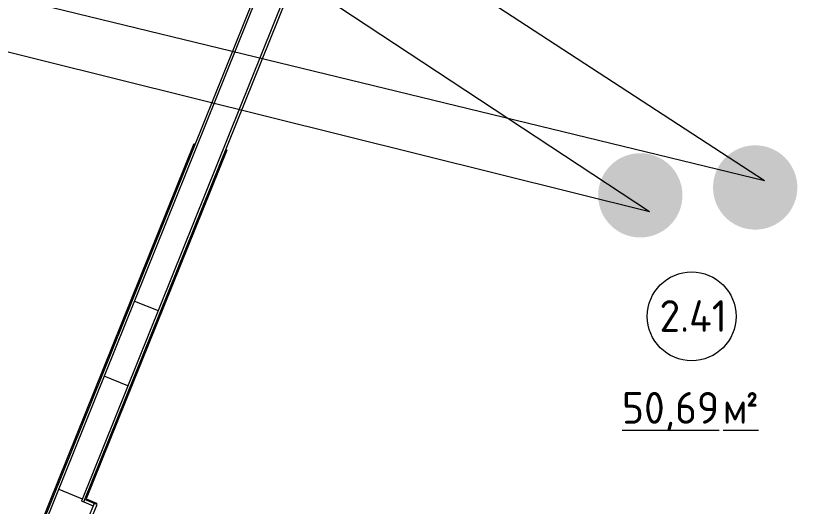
# Model space of a CAD drawing. Header units: millimetres. Extents: x -584918 to 2941280, y 3000189 to 4229862.
# Drawn here: x 201394 to 207561, y 3843797 to 3847667 of the extents above; entities that cross this region are included whole.
import ezdxf

# ---------------------------------------------------------------- set-up
doc = ezdxf.new("R2010")
doc.units = ezdxf.units.MM
for name, color, linetype, lineweight in [('Марки помещений', 7, 'Continuous', 0), ('Обобщенные модели', 7, 'Continuous', 0), ('Перекрытие', 7, 'Continuous', 0), ('Стены внутренние', 7, 'Continuous', 0), ('Стены отделка', 7, 'Continuous', 0), ('экспертиза ДУ', 1, 'Continuous', 0), ('экспертиза ДУ пояснения', 6, 'Continuous', 0)]:
    doc.layers.add(name, color=color, linetype=linetype, lineweight=lineweight)
doc.styles.add('GOST Common_2', font='', dxfattribs={"height": 500})
doc.styles.add('GOST Common_3', font='', dxfattribs={"width": 0.9, "height": 500})
doc.styles.get('GOST Common_2').set_extended_font_data('GOST Common')
doc.styles.get('GOST Common_3').set_extended_font_data('GOST Common')

# ---------------------------------------------------------------- blocks, each defined once
blk = doc.blocks.new('ASVP_ОТКОС_Оштукатуривание дверного откоса - Оштукатуривание дверного откоса-V71-АР Этаж 02')
at = {"layer": 'Обобщенные модели'}
for p, q in [((-750, 130), (-750, 0)), ((-725, 0), (-725, 130)), ((725, 130), (725, 0)), ((750, 0), (750, 130)), ((-750, 0), (-725, 0)), ((725, 0), (750, 0))]:
    blk.add_line(p, q, dxfattribs=at)
blk = doc.blocks.new('ASVP_Марка_Помещение_ДваЗначения - Номер Площадь-685795-АР Этаж 02')
at = {"layer": 'Марки помещений'}
blk.add_circle((0, 0), 3.5, dxfattribs=at)

msp = doc.modelspace()

# ---------------------------------------------------------------- hatches: boundary and pattern name
at = {"layer": 'экспертиза ДУ', "lineweight": 0}
h = msp.add_hatch(color=30, dxfattribs=at)
edge = h.paths.add_edge_path()
edge.add_arc((207227.889, 3846311.72), 332.544, 0, 360)
h = msp.add_hatch(color=5, dxfattribs=at)
edge = h.paths.add_edge_path()
edge.add_arc((206321.469, 3846249.762), 332.544, 0, 360)

# ---------------------------------------------------------------- linework, layer by layer
at = {"layer": 'Перекрытие'}
for p, q in [((202332.269, 3845416.075), (202517.772, 3845341.32)), ((202278.556, 3844747.708), (202093.052, 3844822.463)), ((201734.227, 3843932.045), (201919.73, 3843857.289)), ((201930.805, 3843831.264), (202005.007, 3843801.361))]:
    msp.add_line(p, q, dxfattribs=at)
at = {"layer": 'Стены внутренние'}
for p, q in [((200364.544, 3840613.465), (202800.932, 3846659.318)), ((202800.932, 3846659.318), (202810.208, 3846655.58)), ((203060.048, 3846606.704), (201951.294, 3843855.351)), ((203060.048, 3846606.704), (203050.773, 3846610.442)), ((202012.482, 3843819.912), (201938.281, 3843849.814)), ((201951.294, 3843855.351), (202031.364, 3843823.084)), ((202031.364, 3843823.084), (202027.626, 3843813.809))]:
    msp.add_line(p, q, dxfattribs=at)
at = {"layer": 'Стены отделка'}
for p, q in [((203464.949, 3848280.309), (200370.082, 3840600.452)), ((200381.156, 3840574.426), (203483.499, 3848272.833)), ((203669.003, 3848198.078), (201912.255, 3843838.739)), ((201930.805, 3843831.264), (203687.554, 3848190.602)), ((201912.255, 3843838.739), (201930.805, 3843831.264))]:
    msp.add_line(p, q, dxfattribs=at)
at = {"layer": 'экспертиза ДУ'}
for points in [[(206393.311, 3846119.358), (103297.279, 3914078.128)], [(103297.279, 3914078.128), (207300.809, 3846367.657)]]:
    msp.add_lwpolyline(points, dxfattribs=at)
at = {"layer": 'экспертиза ДУ пояснения'}
for points in [[(206393.311, 3846119.358), (127632.222, 3865719.663)], [(127632.222, 3865719.663), (207300.809, 3846367.657)]]:
    msp.add_lwpolyline(points, dxfattribs=at)

# ---------------------------------------------------------------- block references
at = {"layer": 'Марки помещений', "xscale": 99.99999999999993, "yscale": 99.99999999999993, "zscale": 99.99999999999993}
msp.add_blockref('ASVP_Марка_Помещение_ДваЗначения - Номер Площадь-685795-АР Этаж 02', (206726.704, 3845295.344), dxfattribs=at)
at = {"layer": 'Обобщенные модели', "rotation": 158.0513009164578}
msp.add_blockref('ASVP_ОТКОС_Оштукатуривание дверного откоса - Оштукатуривание дверного откоса-V71-АР Этаж 02', (202708.121, 3843539.58), dxfattribs=at)

# ---------------------------------------------------------------- texts
at = {"layer": 'Марки помещений', "char_height": 250, "attachment_point": 1}
for s, insert, width, style in [('2.41', (206472.897, 3845423.069), 627.72131, 'GOST Common_2'), ('\\L50,69 ', (206177.261, 3844698.539), 966.83512, 'GOST Common_2'), ('\\L\\fGOST Common|b0|i0|c238|p34|;\\W.9;\\L²', (207153.573, 3844698.539), 165.94931, 'GOST Common_3'), ('\\L\\fGOST Common|b0|i0|c204|p34|;\\W.9;\\Lм', (206974.98, 3844698.539), 216.45562, 'GOST Common_2')]:
    msp.add_mtext(s, dxfattribs=dict(at, insert=insert, width=width, style=style))

doc.saveas('drawing.dxf')
